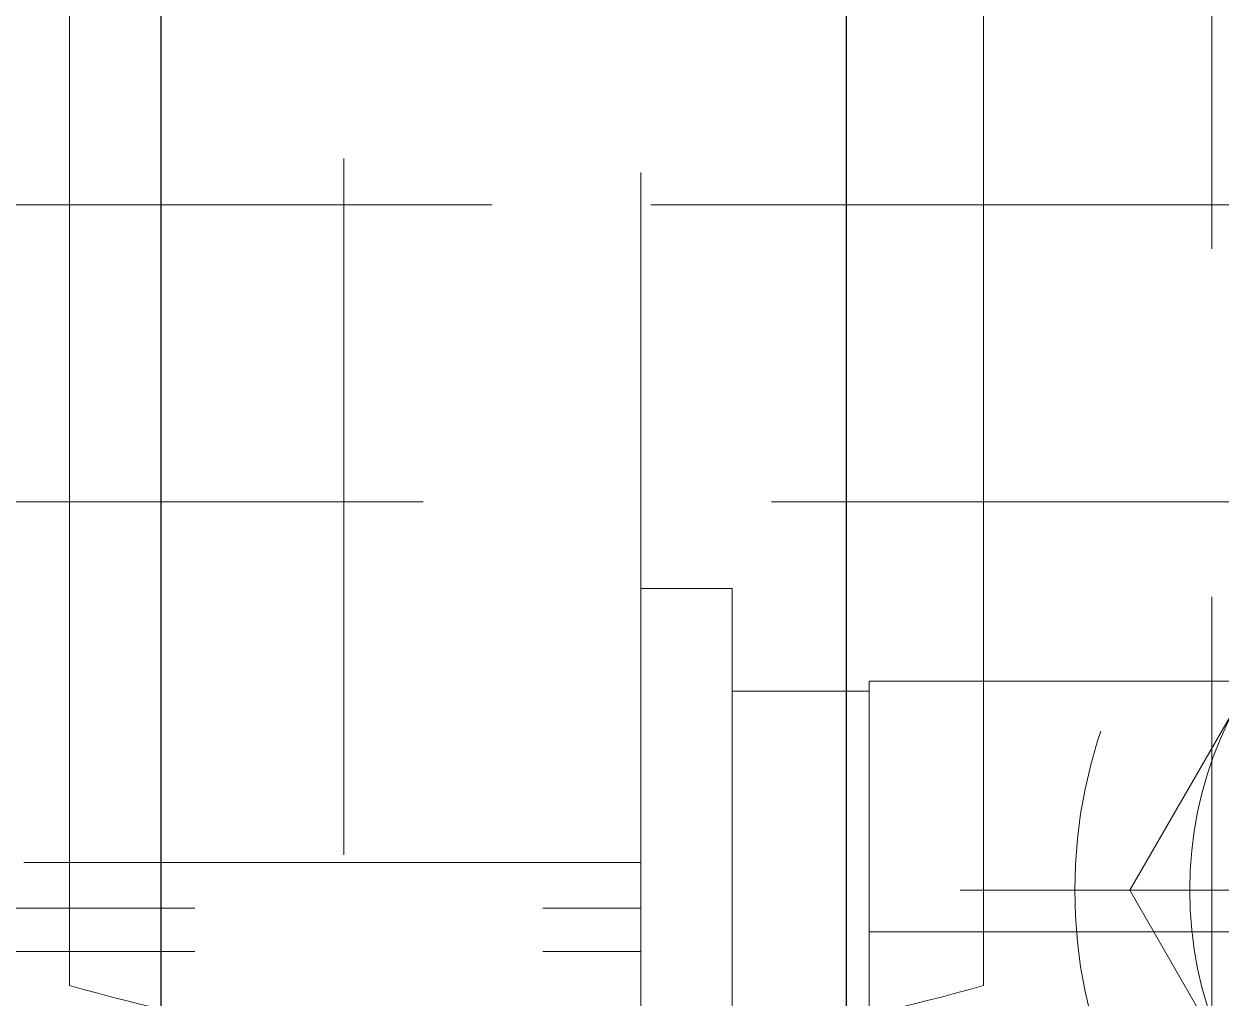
# Model space of a CAD drawing. Header units: millimetres. Extents: x 0 to 38884, y -3675 to 8056.
# Drawn here: x 13246.3 to 13272.5, y 2452.41 to 2473.73 of the extents above; entities that cross this region are included whole.
import ezdxf

# ---------------------------------------------------------------- set-up
doc = ezdxf.new("R2010")
doc.units = ezdxf.units.MM
doc.header["$LTSCALE"] = 2.4
doc.linetypes.add('CENTER2', pattern=[28.575, 19.05, -3.175, 3.175, -3.175])
doc.linetypes.add('HIDDEN', pattern=[9.525, 6.35, -3.175])
doc.layers.add('04_HIDDEN', color=2, linetype='HIDDEN', lineweight=13)
doc.layers.add('05_CENTER', color=4, linetype='CENTER2', lineweight=13)
doc.layers.add('10_DRAFT', color=8, linetype='Continuous', lineweight=0, plot=False)

# ---------------------------------------------------------------- blocks, each defined once
blk = doc.blocks.new('10b_1')
at = {"color": 0}
for p, q in [((-4.9, 8.487), (-9.8, 0)), ((-9.8, 0), (-4.9, -8.487))]:
    blk.add_line(p, q, dxfattribs=at)
at = {"color": 0, "linetype": 'CENTER2'}
blk.add_line((13.512, 0), (-13.512, 0), dxfattribs=at)
at = {"color": 0}
for radius in [11, 8.487]:
    blk.add_circle((0, 0), radius, dxfattribs=at)
blk = doc.blocks.new('A$C757C1326_1')
at = {"layer": '05_CENTER'}
blk.add_line((1359.338, -32.5), (1338.662, -32.5), dxfattribs=at)
blk = doc.blocks.new('MUCFC207a_1')
at = {"color": 0}
for p, q in [((-31.723, -7), (31.723, -7)), ((-16.786, -13.5), (-51.391, -13.5)), ((42.5, -26), (-42.5, -26)), ((-24, -26), (-24, -36.4))]:
    blk.add_line(p, q, dxfattribs=at)
at = {"layer": '04_HIDDEN', "color": 0}
for p, q in [((-24, 6.5), (-24, -26)), ((-17.5, 5), (-17.5, -34.9)), ((-31.891, 0), (-31.891, -13.5))]:
    blk.add_line(p, q, dxfattribs=at)
at = {"layer": '10_DRAFT'}
for p, q in [((34.583, -1), (-34.583, -1)), ((34.583, -21), (-34.583, -21))]:
    blk.add_line(p, q, dxfattribs=at)
blk.add_arc((0, -11), 36, 163.8724, 196.1276, dxfattribs=at)
blk = doc.blocks.new('A$C4DE534E5_2')
at = {"color": 0}
for p, q in [((-10.97, 5), (-10.97, 13)), ((-5.485, 5), (-5.485, 13)), ((-10.97, 5), (10.97, 5)), ((-10.75, 5), (-10.75, 2)), ((-13, 2), (13, 2)), ((-13, 2), (-13, 0)), ((-13, 0), (13, 0))]:
    blk.add_line(p, q, dxfattribs=at)
at = {"color": 0, "linetype": 'HIDDEN'}
for p, q in [((-6, -25), (-6, 0)), ((-5.053, -25), (-5.053, 0))]:
    blk.add_line(p, q, dxfattribs=at)
blk = doc.blocks.new('A$C038C65EF_1')
at = {"color": 0}
blk.add_lwpolyline([(-15, -115), (0, -115), (0, 115), (-15, 115)], close=True, dxfattribs=at)
blk.add_lwpolyline([(-135, 63.275), (-45, 63.275, -0.414214), (-30, 48.275), (-30, -48.275, -0.414214), (-45, -63.275), (-135, -63.275, -0.414214), (-150, -48.275), (-150, 48.275, -0.414214)], format="xyb", close=True, dxfattribs=at)
blk = doc.blocks.new('A$C501748FC_1')
at = {"color": 0}
blk.add_line((-300, -17.5), (-2, -17.5), dxfattribs=at)
blk = doc.blocks.new('A$C724029F7_1')
blk.add_blockref('A$C501748FC_1', (0, 0))
blk = doc.blocks.new('A$C52611A06_1')
at = {"rotation": 180}
blk.add_blockref('A$C038C65EF_1', (3, 0), dxfattribs=at)
at = {"layer": '04_HIDDEN', "color": 4, "rotation": 90}
blk.add_blockref('MUCFC207a_1', (15, 0), dxfattribs=at)
at = {"layer": '04_HIDDEN'}
blk.add_blockref('A$C724029F7_1', (283, 0), dxfattribs=at)
at = {"layer": '04_HIDDEN', "rotation": 270}
blk.add_blockref('A$C4DE534E5_2', (28.5, -38.891), dxfattribs=at)

msp = doc.modelspace()

# ---------------------------------------------------------------- block references
for name, p in [('A$C757C1326_1', (11931.2958, 2487.2711)), ('A$C52611A06_1', (13231.2958, 2487.2711))]:
    msp.add_blockref(name, p)
at = {"layer": '04_HIDDEN'}
msp.add_blockref('10b_1', (13280.2958, 2454.7711), dxfattribs=at)

doc.saveas('drawing.dxf')
